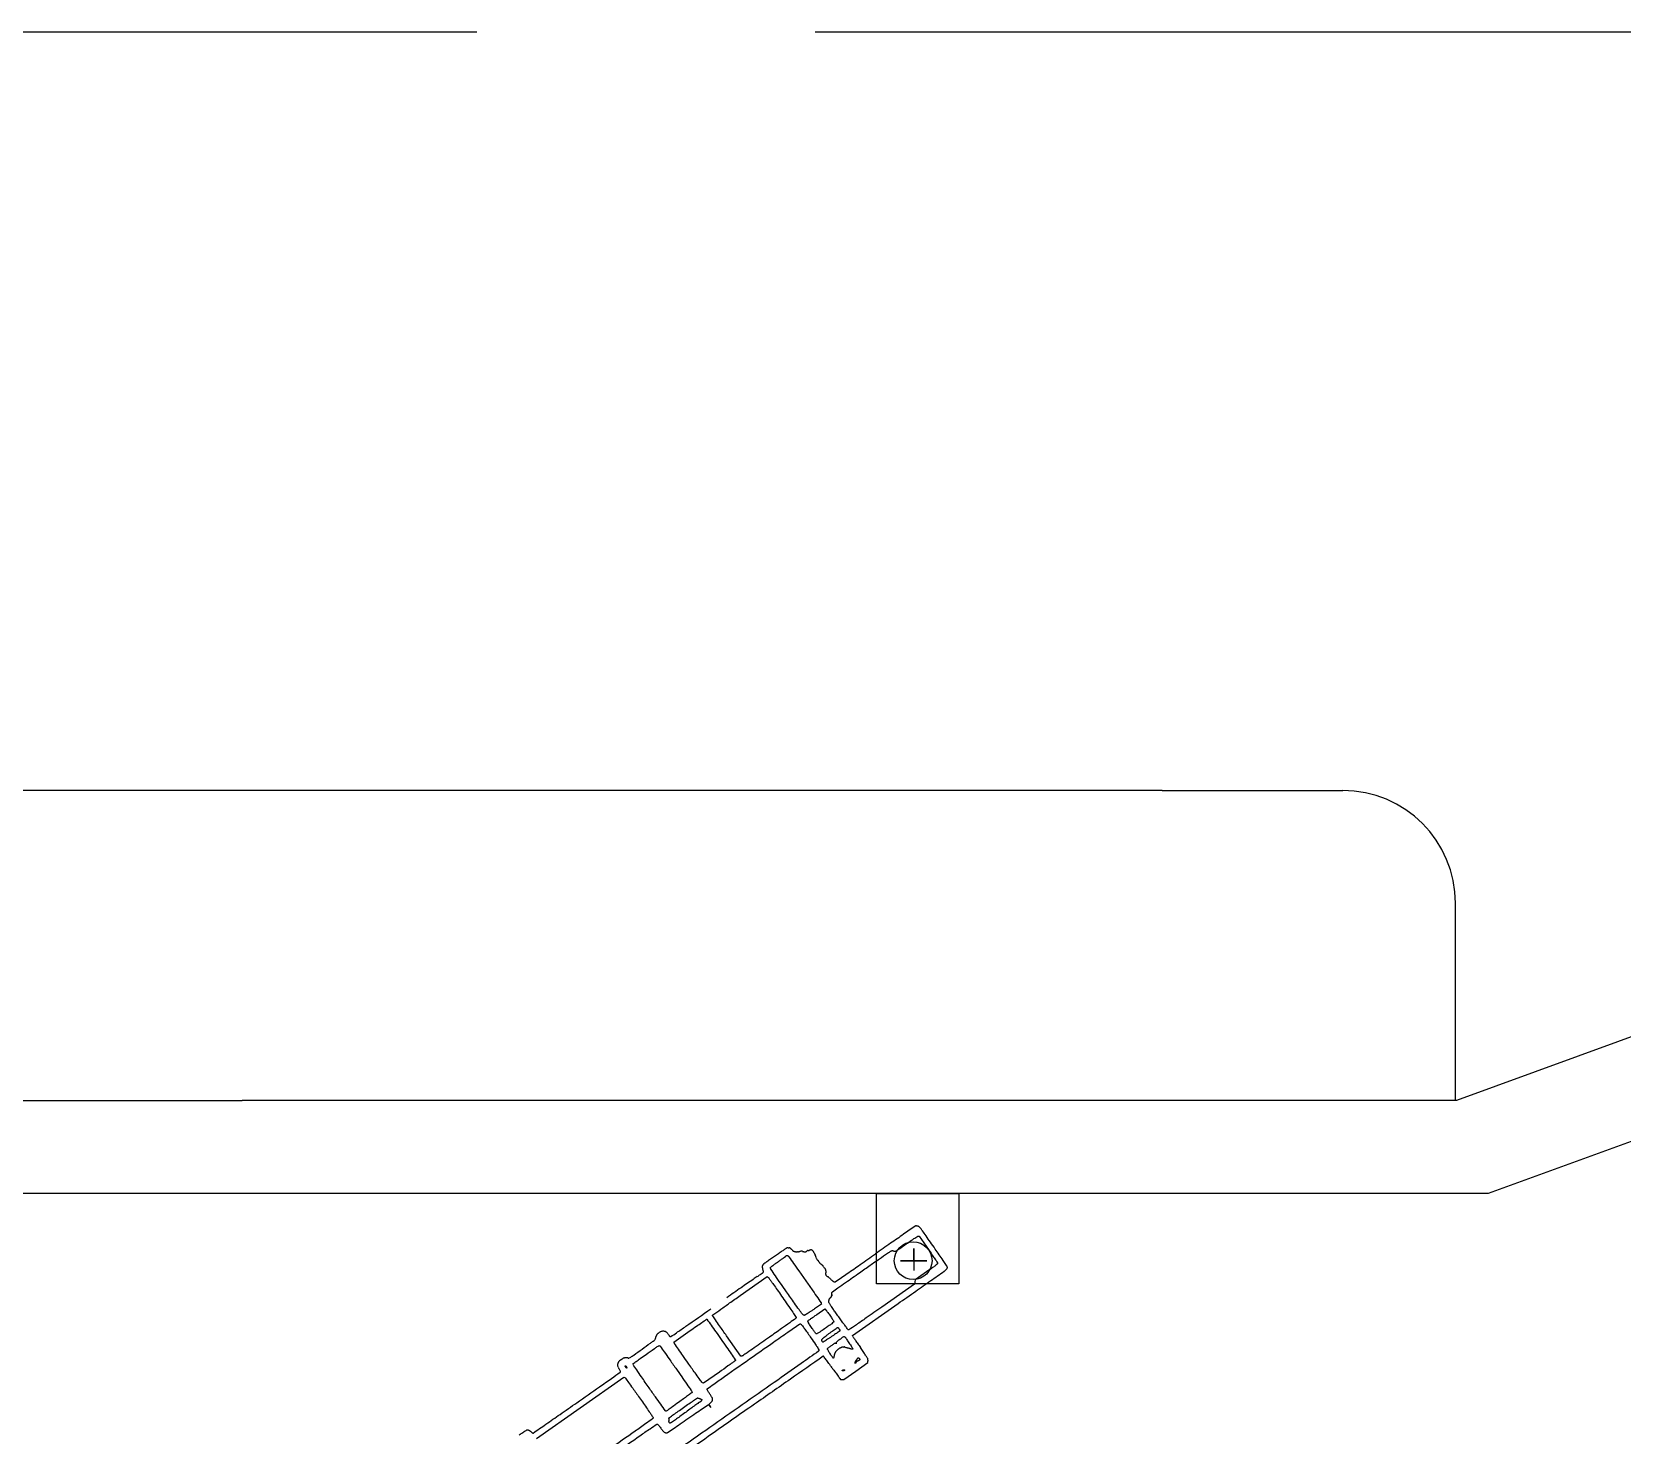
# Model space of a CAD drawing. Header units: metres. Extents: x 26.3 to 44.2, y 14.4 to 19.6.
# Drawn here: x 27.819 to 28.525, y 15.596 to 16.218 of the extents above; entities that cross this region are included whole.
import ezdxf

# ---------------------------------------------------------------- set-up
doc = ezdxf.new("R2010")
doc.units = ezdxf.units.M
doc.header["$MEASUREMENT"] = 0
doc.linetypes.add('ACAD_ISO02W100', pattern=[15, 12, -3])
for name, color, linetype in [('Frame(Steel)', 140, 'Continuous'), ('Nuts and Bolts', 30, 'Continuous'), ('Seat', 43, 'Continuous'), ('Suspensions', 6, 'Continuous')]:
    doc.layers.add(name, color=color, linetype=linetype)

msp = doc.modelspace()

# ---------------------------------------------------------------- linework, layer by layer
at = {"layer": 'Frame(Steel)'}
for p, q in [((28.73006, 15.84556), (28.45106, 15.74404)), ((28.73193, 15.79996), (28.46503, 15.70282)), ((27.61269, 15.74404), (27.91269, 15.74404)), ((28.45106, 15.74404), (27.91269, 15.74404)), ((27.91269, 15.70282), (27.61269, 15.70282)), ((28.46503, 15.70282), (27.91269, 15.70282))]:
    msp.add_line(p, q, dxfattribs=at)
msp.add_lwpolyline([(28.19395, 15.70282), (28.23045, 15.70282), (28.23045, 15.66277), (28.19395, 15.66277)], close=True, dxfattribs=at)
at = {"layer": 'Nuts and Bolts', "linetype": 'ACAD_ISO02W100', "ltscale": 0.05}
msp.add_line((26.66675, 16.21775), (30.12726, 16.21775), dxfattribs=at)
at = {"layer": 'Nuts and Bolts'}
for p, q in [((28.2104, 15.67843), (28.2104, 15.66873)), ((28.21018, 15.67304), (28.20457, 15.67304)), ((28.20457, 15.67304), (28.21623, 15.67304)), ((28.21623, 15.67304), (28.2104, 15.67304))]:
    msp.add_line(p, q, dxfattribs=at)
at = {"layer": 'Seat'}
for p, q in [((28.32061, 15.88147), (27.72464, 15.88147)), ((28.32061, 15.88147), (28.40061, 15.88147)), ((28.45061, 15.74404), (28.45061, 15.83147))]:
    msp.add_line(p, q, dxfattribs=at)
msp.add_arc((28.40061, 15.83147), 0.05, 0, 90, dxfattribs=at)
at = {"layer": 'Suspensions'}
for p, q in [((28.2104, 15.67304), (28.2104, 15.67843)), ((28.18323, 15.63991), (28.20349, 15.65406)), ((28.18348, 15.63939), (28.18323, 15.63991)), ((28.18476, 15.62413), (28.19005, 15.62788)), ((28.19005, 15.62788), (28.19013, 15.62846)), ((28.17877, 15.62036), (28.17947, 15.62038)), ((28.17947, 15.62038), (28.18476, 15.62413))]:
    msp.add_line(p, q, dxfattribs=at)
for points in [[(28.2169, 15.67802, -0.000892), (28.21925, 15.67463, -0.007299), (28.22031, 15.67306, -0.009733), (28.2209, 15.67211, -0.179789), (28.22096, 15.67177, -0.175396), (28.22079, 15.67148, -0.013148), (28.22007, 15.6709, -0.008775), (28.2188, 15.66997, -0.001105), (28.21601, 15.66802), (28.21113, 15.6646), (28.21095, 15.6636), (28.21076, 15.66259), (28.19622, 15.65242, -0.000515), (28.18935, 15.64763, -0.001887), (28.18499, 15.64461, -0.000293), (28.18167, 15.64235, -0.25685), (28.18149, 15.64233, -0.129295), (28.18137, 15.64242, -0.00063), (28.18042, 15.64367, -0.002832), (28.17936, 15.6451, -0.001782), (28.17812, 15.64678, -0.001781), (28.17683, 15.64857, -0.001898), (28.17558, 15.65033, -0.001802), (28.17452, 15.65185, -0.008826), (28.17393, 15.65272, -0.001051), (28.17354, 15.65333, -0.001698), (28.17322, 15.65384, -0.000249), (28.17293, 15.6543, -0.118999), (28.17292, 15.65434, 0.056861), (28.17291, 15.65436, 0.01205), (28.1729, 15.6544, 0.012466), (28.17288, 15.65445, 0.011553), (28.17285, 15.6545, -0.104741), (28.17283, 15.65458, -0.007879), (28.17283, 15.6548, -0.01061), (28.17283, 15.65506, -0.007864), (28.17285, 15.65536, -0.025946), (28.1729, 15.65577, -0.071486), (28.17299, 15.65605, -0.075901), (28.17315, 15.65628, -0.032014), (28.17342, 15.65654, 0.024042), (28.17362, 15.65672, 0.029826), (28.17379, 15.65691, 0.030712), (28.17391, 15.65708, 0.152298), (28.17394, 15.65719, -0.038859), (28.17394, 15.65728, -0.045868), (28.17396, 15.65736, -0.051927), (28.17398, 15.65742, -0.152168), (28.17401, 15.65745, 0.024496), (28.17406, 15.65748, 0.007914), (28.17412, 15.65752, 0.00787), (28.17419, 15.65757, 0.008755), (28.17426, 15.65762, 0.01526), (28.17433, 15.65768, 0.347009), (28.17433, 15.65771, 0.319814), (28.17431, 15.65772, 0.014155), (28.17421, 15.6577, -0.184342), (28.17414, 15.65771, -0.193523), (28.17409, 15.65777, -0.092817), (28.17407, 15.65789, -0.026372), (28.17409, 15.65808, 0.04551), (28.17411, 15.65825, 0.055654), (28.17409, 15.65841, 0.065606), (28.17404, 15.65854, 0.16145), (28.17397, 15.6586, -0.017449), (28.1739, 15.65864, -0.177663), (28.17388, 15.65866, -0.511143), (28.17389, 15.65868, -0.04125), (28.17395, 15.65867, 0.158674), (28.17402, 15.65869, 0.080017), (28.17409, 15.65874, 0.06655), (28.17415, 15.65883, 0.053553), (28.1742, 15.65894, -0.170526), (28.17438, 15.6592, -0.001007), (28.17677, 15.66093, -0.002678), (28.18022, 15.66339, -0.000543), (28.18638, 15.66771, -0.000563), (28.1911, 15.67101, -0.000823), (28.19526, 15.6739, -0.000393), (28.19881, 15.67635, -0.014813), (28.19963, 15.67688, -0.008394), (28.20025, 15.67724, -0.036167), (28.20063, 15.67742, -0.0642), (28.2009, 15.67749, -0.110303), (28.20114, 15.67746, 0.007703), (28.2013, 15.67741, 0.003873), (28.20152, 15.67734, 0.003845), (28.20174, 15.67728, 0.00569), (28.20193, 15.67723, 0.158978), (28.20233, 15.67726, 0.042805), (28.20291, 15.67755, 0.013363), (28.20395, 15.67824, 0.000777), (28.20707, 15.68043, -0.001568), (28.20946, 15.6821, -0.00676), (28.21089, 15.68307, -0.007916), (28.21185, 15.68368, -0.088761), (28.21227, 15.68384), (28.21277, 15.68394)], [(28.16224, 15.6646, -0.001003), (28.16506, 15.66057, -0.001784), (28.16735, 15.65724, -0.000375), (28.16932, 15.65437, -0.089827), (28.16945, 15.65408), (28.16954, 15.6537), (28.16645, 15.65166, -0.000611), (28.16522, 15.65085, -0.000784), (28.16409, 15.65012, -0.000601), (28.16314, 15.6495, -0.006748), (28.16276, 15.64926, -0.001247), (28.16252, 15.64911, -0.001482), (28.16229, 15.64898, -0.001283), (28.1621, 15.64886, -0.009546), (28.162, 15.64881, -0.164172), (28.16192, 15.6488, -0.038387), (28.16177, 15.64883, -0.035574), (28.1616, 15.6489, -0.028461), (28.16142, 15.649, -0.092667), (28.16105, 15.64934, -0.002034), (28.15961, 15.65133, -0.003118), (28.15753, 15.65424, -0.000707), (28.15404, 15.65922, -0.000867), (28.15136, 15.66306, -0.001384), (28.14909, 15.66635, -0.000259), (28.14709, 15.66926, -0.073194), (28.14696, 15.66952, -0.030186), (28.14692, 15.66968, -0.028973), (28.1469, 15.66983, -0.030244), (28.1469, 15.66997, -0.085432), (28.14692, 15.67007, -0.134877), (28.14701, 15.67019, -0.001124), (28.14794, 15.67088, -0.003891), (28.14902, 15.67167, -0.002484), (28.15028, 15.67257, 0.001968), (28.15155, 15.67347, 0.003023), (28.15264, 15.67426, 0.001018), (28.15357, 15.67495, 0.084925), (28.1537, 15.67508, -0.088093), (28.15377, 15.67516, -0.041843), (28.15389, 15.67523, -0.039751), (28.15404, 15.67529, -0.045066), (28.15418, 15.67532, -0.0808), (28.15434, 15.67531, -0.047306), (28.15452, 15.67526, -0.045815), (28.15469, 15.67517, -0.057504), (28.15483, 15.67505, -0.03714), (28.15505, 15.67479, -0.000166), (28.15714, 15.67185, -0.000797), (28.1595, 15.66851, -0.000503)], [(28.15336, 15.65516, -0.001161), (28.15561, 15.65189, -0.003459), (28.15713, 15.64965, -0.001017), (28.15829, 15.64791, -0.191949), (28.15833, 15.6477, -0.194864), (28.15821, 15.64752, -0.000412), (28.15544, 15.64551, -0.00215), (28.15184, 15.64294, -0.000676), (28.14643, 15.63912, -0.000441), (28.13971, 15.63439, -0.003455), (28.13657, 15.63222, -0.002857), (28.1346, 15.6309, -0.139858), (28.13415, 15.63075), (28.13373, 15.63074), (28.12745, 15.63971, -0.000783), (28.12437, 15.64412, -0.003362), (28.12256, 15.64676, -0.001066), (28.12128, 15.64867, -0.250982), (28.12126, 15.64887, -0.140429), (28.12136, 15.649, -0.00011), (28.12487, 15.6515, -0.001211), (28.12879, 15.65428, -0.00074), (28.13343, 15.65754), (28.14551, 15.666), (28.14578, 15.66576, -0.040749), (28.14594, 15.6656, -0.003484), (28.14631, 15.66513, -0.004589), (28.14674, 15.66457, -0.00354), (28.1472, 15.66395, -0.004362), (28.1479, 15.66297, -0.000488), (28.14948, 15.66072, -0.000593), (28.15135, 15.65804, -0.000481)], [(28.12507, 15.63814, -0.001157), (28.12748, 15.63469, -0.001875), (28.12952, 15.63174, -0.000263), (28.13131, 15.62912, -0.139694), (28.13137, 15.62894, -0.245846), (28.13127, 15.62871, -0.003357), (28.13002, 15.62777, -0.005148), (28.12807, 15.62636, -0.000839), (28.12427, 15.62368), (28.11716, 15.61867), (28.11677, 15.61888, -0.11114), (28.11644, 15.61916, -0.002703), (28.11523, 15.62081, -0.003795), (28.11346, 15.62328, -0.000793), (28.11041, 15.62764, -0.000776), (28.1081, 15.63094, -0.001217), (28.10613, 15.63379, -0.000299), (28.10442, 15.63629, -0.04761), (28.10425, 15.63659), (28.10408, 15.63699), (28.11131, 15.64206, -0.000885), (28.1141, 15.644, -0.001455), (28.11646, 15.64563, -0.000121), (28.11858, 15.64709, -0.196355), (28.11867, 15.6471, -0.196425), (28.11874, 15.64706, -0.000079), (28.1206, 15.64446, -0.001177), (28.12265, 15.64157, -0.000714)], [(28.17376, 15.64805, -0.005841), (28.17427, 15.64727, -0.010322), (28.17468, 15.64661, -0.006312), (28.17499, 15.64606, -0.171048), (28.17501, 15.6459, -0.187551), (28.17491, 15.64574, -0.003155), (28.17405, 15.64509, -0.006441), (28.17291, 15.64426, -0.002451), (28.1713, 15.64313, -0.001697), (28.1693, 15.64175, -0.010648), (28.16826, 15.64107, -0.015387), (28.16761, 15.64069, -0.169109), (28.16731, 15.64064, -0.152275), (28.16708, 15.64076, -0.028112), (28.16675, 15.64113, -0.016528), (28.16626, 15.64177, -0.003009), (28.16542, 15.64299, -0.002874), (28.1648, 15.6439, -0.003715), (28.16424, 15.64474, -0.002825), (28.16379, 15.64545, -0.032757), (28.16363, 15.64575, -0.037852), (28.16355, 15.64597, -0.077065), (28.16352, 15.64616, -0.09582), (28.16356, 15.64632, -0.089503), (28.16365, 15.64646, -0.045721), (28.16384, 15.64662, -0.000909), (28.16487, 15.64736, -0.002158), (28.16608, 15.64821, -0.001446), (28.16747, 15.64918), (28.17106, 15.65166), (28.17176, 15.65082, -0.013155), (28.17211, 15.65037, -0.003858), (28.17263, 15.64966, -0.003872), (28.17321, 15.64885, -0.004147)], [(28.17738, 15.64271), (28.17785, 15.64196), (28.17649, 15.64105, -0.001069), (28.17581, 15.64059, -0.00038), (28.17483, 15.63994, -0.000377), (28.17375, 15.63922, -0.000445), (28.17273, 15.63855, -0.000071), (28.1718, 15.63794, -0.000111), (28.171, 15.63741, -0.000027), (28.1703, 15.63695, -0.004471), (28.17022, 15.6369, -0.276878), (28.17017, 15.6369, -0.047865), (28.17008, 15.63696, -0.040247), (28.16998, 15.63706, -0.025767), (28.16988, 15.63719, -0.038569), (28.16979, 15.63735, -0.029752), (28.16972, 15.63754, -0.030507), (28.16967, 15.63772, -0.060984), (28.16965, 15.63787, -0.112458), (28.1697, 15.63804, -0.038342), (28.16984, 15.63826, -0.032685), (28.17005, 15.6385, -0.021189), (28.17031, 15.63875, -0.013032), (28.17071, 15.63908, -0.001819), (28.17155, 15.63973, -0.00208), (28.17255, 15.64049, -0.001764), (28.17361, 15.64129, -0.003193), (28.17465, 15.64205, -0.004618), (28.17558, 15.64271, -0.002451), (28.17637, 15.64325, -0.073949), (28.17659, 15.64336, -0.096278), (28.17678, 15.64338, -0.151644), (28.17694, 15.64332, -0.072371), (28.17711, 15.64314, -0.010251)], [(28.1803, 15.63873, 0.036969), (28.1804, 15.63853, 0.001479), (28.18085, 15.63785, 0.002596), (28.18139, 15.63706, 0.001833), (28.182, 15.63616, -0.004385), (28.18263, 15.63523, -0.009183), (28.1831, 15.63449, -0.003846), (28.18346, 15.63389, -0.391954), (28.18344, 15.6338, -0.143863), (28.18337, 15.63378, -0.02189), (28.1832, 15.63378, -0.022989), (28.18299, 15.6338, -0.018095), (28.18277, 15.63384, -0.010299), (28.18256, 15.63389, -0.014262), (28.18237, 15.63394, -0.010752), (28.18221, 15.634, -0.146715), (28.18217, 15.63403, 0.169749), (28.18211, 15.63407, 0.003043), (28.18177, 15.63416, 0.007219), (28.18136, 15.63426, 0.004709), (28.18089, 15.63436, -0.012072), (28.18042, 15.63447, -0.018914), (28.18002, 15.63459, -0.01364), (28.17971, 15.6347, -0.29054), (28.17966, 15.63478, 0.148833), (28.17964, 15.63482, 0.315526), (28.17961, 15.63483, 0.133362), (28.17956, 15.6348, 0.036743), (28.1795, 15.63473, -0.101827), (28.17943, 15.63465, -0.115966), (28.17933, 15.63462, -0.103381), (28.17922, 15.63463, -0.067639), (28.1791, 15.63469, 0.108415), (28.17895, 15.63474, 0.083166), (28.17877, 15.63474, 0.060989), (28.17856, 15.63467, 0.027309), (28.1783, 15.63453, -0.01737), (28.17809, 15.63441, -0.025325), (28.17789, 15.63433, -0.023117), (28.17773, 15.63427, -0.232092), (28.17767, 15.63428, 0.314461), (28.17759, 15.63428, 0.010206), (28.17735, 15.63411, 0.016234), (28.17705, 15.63388, 0.01015), (28.17672, 15.6336, 0.014645), (28.17638, 15.63327, 0.013389), (28.17604, 15.63291, 0.013534), (28.17576, 15.63257, 0.041863), (28.1756, 15.63233, 0.033827), (28.17548, 15.63207, 0.012877), (28.17534, 15.63169, 0.012684), (28.17522, 15.63127, 0.015174), (28.17512, 15.63088, -0.01048), (28.17504, 15.63051, -0.014616), (28.17494, 15.63018, -0.010959), (28.17485, 15.62992, -0.153802), (28.17479, 15.62984, -0.394807), (28.1747, 15.62985, -0.009609), (28.17439, 15.63024, -0.013238), (28.174, 15.6308, -0.004677), (28.17347, 15.63162, -0.003283), (28.173, 15.63236, -0.004412), (28.17259, 15.63304, -0.003066), (28.17225, 15.63361, -0.046277), (28.17216, 15.63382, -0.178256), (28.17216, 15.63406, -0.116564), (28.17232, 15.63428, -0.032816), (28.17272, 15.63461, -0.002279), (28.17394, 15.63545, -0.002109), (28.17515, 15.63627, -0.032791), (28.17559, 15.63652, -0.153272), (28.17581, 15.63656, -0.269389), (28.17595, 15.63645, 0.008705), (28.17602, 15.63626, 0.509132), (28.17606, 15.63625, 0.183641), (28.17608, 15.6363, 0.003134), (28.17612, 15.63659, -0.097793), (28.17621, 15.63688, -0.069289), (28.17641, 15.63716, -0.0311), (28.17682, 15.63752, -0.004206), (28.17773, 15.63823, -0.004999), (28.17835, 15.63868, -0.007425), (28.17889, 15.63907, -0.003735), (28.17936, 15.63939, -0.134889), (28.17949, 15.63943, -0.086421), (28.17958, 15.63942, -0.034395), (28.17969, 15.63937, -0.032757), (28.17981, 15.63931, -0.035342), (28.17992, 15.63923, -0.033429), (28.18002, 15.63913, -0.020404), (28.18013, 15.63899, -0.020414), (28.18023, 15.63885, -0.033809)], [(28.10492, 15.62538, -0.000686), (28.10756, 15.62159, -0.00107), (28.10983, 15.61832, -0.000285), (28.1118, 15.61547, -0.038219), (28.11201, 15.6151, -0.026718), (28.11212, 15.61484, -0.101225), (28.11214, 15.61467, -0.149348), (28.11209, 15.61454, -0.084793), (28.11197, 15.61443, 0.011894), (28.11176, 15.61428, 0.000101), (28.11016, 15.61312, 0.000357), (28.10832, 15.61179, 0.00023), (28.1062, 15.61024, -0.001019), (28.10319, 15.60807, -0.006807), (28.10168, 15.607, -0.006152), (28.10071, 15.60636, -0.24495), (28.10047, 15.60634, -0.141734), (28.10031, 15.60647, -0.000232), (28.09824, 15.60937, -0.001732), (28.09589, 15.61269, -0.00099), (28.09307, 15.61671, -0.000757), (28.08974, 15.62151, -0.002612), (28.0876, 15.62464, -0.000648), (28.086, 15.62701, -0.194219), (28.08596, 15.62723, -0.190653), (28.08607, 15.62742, -0.00186), (28.08735, 15.62837, -0.004561), (28.08909, 15.62962, -0.001416), (28.09173, 15.63148, -0.000648), (28.09545, 15.63408, -0.01024), (28.09674, 15.63494, -0.025541), (28.09743, 15.63533, -0.246691), (28.09776, 15.63533, -0.111167), (28.09799, 15.63513, -0.000548), (28.09979, 15.63262, -0.00219), (28.102, 15.62953, -0.000939)], [(28.08306, 15.62599, -0.023432), (28.08315, 15.6258, -0.035907), (28.08321, 15.62562, -0.039875), (28.08324, 15.62548, -0.270815), (28.08321, 15.62542, -0.310292), (28.08314, 15.62542, -0.037075), (28.08302, 15.62551, -0.033799), (28.08288, 15.62566, -0.020986), (28.08274, 15.62585, -0.019623), (28.08261, 15.62605, -0.031739), (28.08252, 15.62623, -0.033516), (28.08247, 15.62638, -0.317955), (28.08249, 15.62644, -0.048747), (28.08254, 15.62646, -0.037773), (28.08259, 15.62648, -0.038841), (28.08265, 15.62649, -0.071185), (28.0827, 15.62649, -0.178966), (28.08275, 15.62646, -0.015681), (28.08284, 15.62634, -0.019011), (28.08295, 15.62618, -0.013625)], [(28.17987, 15.62456, -0.398323), (28.17986, 15.62455, -0.003827), (28.17979, 15.62449, -0.009822), (28.1797, 15.62442, -0.005892), (28.17959, 15.62434, -0.02968), (28.17946, 15.62427, -0.024363), (28.17931, 15.6242, -0.02503), (28.17917, 15.62416, -0.057772), (28.17906, 15.62414, -0.048302), (28.17897, 15.62415, -0.046291), (28.17888, 15.62417, -0.049869), (28.1788, 15.62421, -0.106081), (28.17875, 15.62425, -0.172793), (28.17873, 15.62431, -0.093669), (28.17875, 15.62438, -0.074039), (28.1788, 15.62446, -0.054348), (28.17888, 15.62452, -0.075569), (28.17899, 15.62458, -0.035013), (28.17914, 15.62461, -0.033667), (28.17931, 15.62463, -0.039834), (28.17947, 15.62462, -0.003977), (28.17962, 15.6246, -0.006256), (28.17975, 15.62458, -0.002091), (28.17985, 15.62457, -0.199052)], [(28.18642, 15.62952, -0.034655), (28.18655, 15.62926, -0.213698), (28.18654, 15.62912, -0.136039), (28.18643, 15.62899, -0.011596), (28.18605, 15.62876, -0.017865), (28.18581, 15.62863, -0.025634), (28.18559, 15.62853, -0.023725), (28.18541, 15.62847, -0.220771), (28.18533, 15.62848, 0.226834), (28.18527, 15.62849, 0.096194), (28.18519, 15.62846, 0.067261), (28.18512, 15.62838, 0.040674), (28.18505, 15.62827, -0.030736), (28.18499, 15.62816, -0.061087), (28.18492, 15.62808, -0.107974), (28.18487, 15.62805, -0.321848), (28.18483, 15.62806, 0.312898), (28.1848, 15.62807, 0.246367), (28.18478, 15.62805, 0.069642), (28.18476, 15.62798, 0.02276), (28.18476, 15.62788, -0.007698), (28.18477, 15.62772, -0.246379), (28.18475, 15.62768, -0.392993), (28.18472, 15.62769, -0.013145), (28.18464, 15.62779, 0.015506), (28.18455, 15.6279, 0.39027), (28.18452, 15.6279, 0.234639), (28.1845, 15.62786, 0.008342), (28.1845, 15.6277, -0.011445), (28.18449, 15.62757, -0.168494), (28.18448, 15.62753, -0.529769), (28.18445, 15.62753, -0.030734), (28.18442, 15.62761, -0.060611), (28.1844, 15.62769, -0.057938), (28.1844, 15.62778, -0.062587), (28.18442, 15.62786, -0.109583), (28.18446, 15.62792, 0.076045), (28.18451, 15.62798, 0.021412), (28.18456, 15.62809, 0.021061), (28.18462, 15.62822, 0.02079), (28.18466, 15.62836, -0.024457), (28.1847, 15.6285, -0.021213), (28.18476, 15.62864, -0.021758), (28.18483, 15.62877, -0.056683), (28.18489, 15.62885, 0.000152), (28.18495, 15.62892, 0.000079), (28.18503, 15.62901, 0.000079), (28.18512, 15.6291, 0.00012), (28.18519, 15.62918, 0.0313), (28.18526, 15.62927, 0.013754), (28.18535, 15.62939, 0.01355), (28.18543, 15.62953, 0.017683), (28.1855, 15.62966, -0.042069), (28.18558, 15.62981, -0.090883), (28.18567, 15.6299, -0.10477), (28.18578, 15.62994, -0.069615), (28.18591, 15.62995, -0.107217), (28.18603, 15.62991, -0.044982), (28.18617, 15.62981, -0.041778), (28.18631, 15.62967, -0.042473)], [(28.11644, 15.61124, -0.101275), (28.11639, 15.61109, -0.031875), (28.11625, 15.6109, -0.030366), (28.11607, 15.61071, -0.029403), (28.11586, 15.61053, -0.021182), (28.11564, 15.61037, -0.020208), (28.11539, 15.61023, -0.020632), (28.11517, 15.61013, -0.065014), (28.11501, 15.61008, 0.012303), (28.11485, 15.61006, 0.178436), (28.1148, 15.61003, 0.450909), (28.11481, 15.60999, 0.036266), (28.1149, 15.60994, -0.038199), (28.11498, 15.6099, -0.29532), (28.115, 15.60986, -0.26973), (28.11497, 15.60983, -0.033909), (28.11488, 15.60979, 0.093458), (28.11471, 15.60972, 0.00039), (28.11303, 15.60852, 0.001913), (28.11113, 15.60716, 0.001203), (28.10892, 15.60555, -0.001337), (28.1067, 15.60394, -0.002009), (28.10475, 15.60254, -0.0008), (28.10307, 15.60135, -0.045571), (28.10274, 15.60116, -0.030964), (28.10249, 15.60106, -0.110373), (28.10232, 15.60105, -0.142533), (28.10219, 15.60111, -0.065738), (28.10206, 15.60125, -0.089135), (28.10198, 15.60141, -0.032638), (28.10193, 15.60167, -0.031106), (28.10191, 15.60196, -0.032426), (28.10193, 15.60224, 0.017806), (28.10196, 15.60252, 0.021803), (28.10196, 15.60277, 0.020933), (28.10195, 15.60299, 0.12515), (28.10191, 15.60309, -0.133235), (28.10188, 15.60317, -0.094592), (28.10189, 15.60326, -0.082613), (28.10194, 15.60335, -0.070558), (28.10201, 15.60342, -0.011771), (28.10218, 15.60355, -0.000056), (28.10398, 15.60482, -0.000261), (28.10603, 15.60627, -0.000165), (28.10842, 15.60796, -0.000709), (28.11079, 15.60963, -0.001196), (28.11279, 15.61102, -0.000082), (28.11458, 15.61226, -0.665658), (28.1146, 15.61225, 0.266081), (28.11461, 15.61221, 0.053608), (28.11467, 15.61217, 0.043619), (28.11475, 15.61214, 0.028158), (28.11485, 15.61211, -0.010143), (28.11498, 15.61208, -0.004496), (28.11515, 15.61204, -0.004448), (28.11533, 15.61199, -0.005984), (28.11549, 15.61194, -0.008622), (28.11565, 15.61189, -0.005425), (28.11584, 15.61182, -0.005445), (28.11602, 15.61175, -0.009937), (28.11617, 15.61169, -0.041808), (28.11632, 15.6116, -0.110723), (28.11641, 15.61151, -0.120319), (28.11645, 15.6114, -0.054195)]]:
    msp.add_lwpolyline(points, format="xyb", close=True, dxfattribs=at)
for points in [[(28.07983, 15.58902, -0.000326), (28.08903, 15.59545, -0.002321), (28.09351, 15.59855, -0.000866), (28.09647, 15.60057, -0.219427), (28.09678, 15.60062, -0.140885), (28.09695, 15.60051, -0.010779), (28.09731, 15.6001, -0.012551), (28.09776, 15.59954, -0.006036), (28.09832, 15.59879, 0.003772), (28.0991, 15.59773, 0.031163), (28.09949, 15.59727, 0.064935), (28.09981, 15.59701, 0.051486), (28.10021, 15.59682, 0.031588), (28.10047, 15.59675, 0.033219), (28.10074, 15.59671, 0.035246), (28.10097, 15.59671, 0.110092), (28.10112, 15.59675, 0.025211), (28.10133, 15.59688, 0.000079), (28.10393, 15.59866, 0.00045), (28.10686, 15.60067, 0.000282), (28.1103, 15.60303, -0.000722), (28.11372, 15.60538, -0.001181), (28.11663, 15.60736, -0.000108), (28.11924, 15.60913, -0.135242), (28.11936, 15.60917, -0.198586), (28.11944, 15.60914, -0.019789), (28.1196, 15.60898, -0.022499), (28.11979, 15.60877, -0.01599), (28.11997, 15.60852, 0.012713), (28.12015, 15.60828, 0.026029), (28.1203, 15.60811, 0.037031), (28.12042, 15.60801, 0.563698), (28.12046, 15.60802, 0.162097), (28.12044, 15.60811, 0.016063), (28.12034, 15.6083, 0.018929), (28.12019, 15.60853, 0.013919), (28.12002, 15.60877), (28.11955, 15.60936), (28.12033, 15.61003, 0.01722), (28.12069, 15.61036, 0.031474), (28.12095, 15.61066, 0.038941), (28.12113, 15.61093, 0.065893), (28.12123, 15.61119, 0.057312), (28.12126, 15.61141, 0.031848), (28.12125, 15.61168, 0.031336), (28.1212, 15.61196, 0.043684), (28.12112, 15.61219, 0.030149), (28.12097, 15.61249, 0.005676), (28.12066, 15.613, 0.006051), (28.12028, 15.6136, 0.00551), (28.11987, 15.6142, -0.008286), (28.11948, 15.61479, -0.011078), (28.11915, 15.61534, -0.008442), (28.11889, 15.6158, -0.104223), (28.11884, 15.616, -0.259995), (28.11899, 15.61633, -0.001651), (28.12177, 15.61834, -0.00254), (28.12647, 15.62167, -0.000191), (28.13927, 15.63063, -0.00042), (28.1482, 15.63688, -0.001119), (28.15459, 15.64131, -0.000146), (28.15976, 15.64488, -0.121731), (28.16005, 15.64499, -0.103172), (28.16022, 15.64498, -0.065475), (28.1604, 15.6449, -0.051171), (28.16059, 15.64475, -0.027496), (28.1608, 15.64452, -0.020937), (28.16109, 15.64415, -0.000705), (28.16217, 15.64263, -0.001332), (28.16344, 15.64084, -0.000928), (28.16486, 15.6388, -0.00105), (28.16691, 15.63584, -0.008128), (28.16784, 15.63444, -0.011296), (28.16836, 15.63358, -0.176829), (28.16842, 15.63325, -0.197647), (28.1682, 15.6329, -0.000208), (28.16057, 15.6275, -0.000932), (28.14861, 15.61909, -0.000094), (28.12003, 15.59908, -0.000087), (28.09063, 15.5785, -0.000997)], [(28.04317, 15.59425), (28.06256, 15.60782), (28.08195, 15.6214), (28.08231, 15.6212, -0.109652), (28.08261, 15.62094, -0.001709), (28.08396, 15.61909, -0.00327), (28.08584, 15.61649, -0.00087), (28.08879, 15.61231, -0.000559), (28.09236, 15.60722, -0.005111), (28.09389, 15.60499, -0.005496), (28.09477, 15.60364, -0.187907), (28.09485, 15.60327, -0.195215), (28.09463, 15.60292, -0.001315), (28.09169, 15.60081, -0.002358), (28.08692, 15.59744, -0.000237), (28.07551, 15.58947, -0.000312)]]:
    msp.add_lwpolyline(points, format="xyb", dxfattribs=at)
msp.add_circle((28.21018, 15.67304), 0.00836, dxfattribs=at)
for centre, radius, start, end in [((252.79256, -305.80036), 392.16302, 124.9368957, 124.9378124), ((28.21234, 15.68645), 0.00228, 121.41717, 124.93691), ((28.21126, 15.68823), 0.000202, 93.13753, 121.41688), ((28.21141, 15.6855), 0.00294, 89.13505, 93.13778), ((28.2114, 15.68517), 0.00326, 84.77217, 89.13529), ((28.2113, 15.68402), 0.00442, 81.29884, 84.77185), ((28.21156, 15.68573), 0.00268, 75.31032, 81.29934), ((28.21149, 15.68545), 0.00297, 69.76399, 75.30983), ((28.21162, 15.68583), 0.00258, 64.04248, 69.76399), ((28.21247, 15.68757), 0.000638, 47.89221, 64.04254), ((28.21174, 15.68676), 0.00172, 41.08585, 47.89242), ((28.20096, 15.67736), 0.01603, 39.76548, 41.08556), ((53.27246, -20.18567), 43.76092, 124.955311, 124.966083), ((41.13705, -2.82566), 22.57984, 124.93775, 124.955397), ((28.1997, 15.67632), 0.01766, 38.36633, 39.7657), ((28.19804, 15.675), 0.01978, 37.08054, 38.36602), ((28.19572, 15.67324), 0.0227, 35.14888, 37.08085), ((26.47121, 14.45904), 2.13178, 35.07327, 35.1489), ((27.05283, 14.8674), 1.42111, 34.93899, 35.07329), ((26.36502, 14.38688), 2.26015, 34.84421, 34.93909), ((28.6969, 14.88772), 0.95927, 124.98633, 125.09818), ((29.09692, 14.31615), 1.65691, 124.91217, 124.98643), ((33.40287, 8.1465), 9.1806, 124.898631, 124.912153), ((31.48201, 10.90011), 5.82321, 124.879553, 124.898575), ((33.00959, 8.70869), 8.4945, 124.868495, 124.879496), ((28.21113, 15.5952), 0.1011, 124.60735, 124.86862), ((28.1552, 15.67625), 0.00262, 117.74887, 124.60696), ((28.15465, 15.67729), 0.00144, 107.0135, 117.74928), ((28.15456, 15.67761), 0.00111, 94.64772, 107.0132), ((28.15454, 15.67783), 0.000887, 80.00025, 94.64822), ((28.15506, 15.6808), 0.00213, 260.00022, 264.74684), ((28.15502, 15.68035), 0.00167, 264.74649, 270.42746), ((28.15502, 15.68007), 0.0014, 270.42805, 276.0852), ((28.15515, 15.67883), 0.000152, 276.08454, 304.99972), ((28.15529, 15.67864), 0.0000855, 75.60083, 125.00005), ((28.15506, 15.67776), 0.000996, 67.4186, 75.60063), ((28.15493, 15.67744), 0.00134, 59.69758, 67.41859), ((28.15454, 15.67677), 0.00212, 54.21888, 59.69784), ((28.15441, 15.67659), 0.00234, 48.50826, 54.21878), ((28.15308, 15.67509), 0.00434, 44.91963, 48.50811), ((28.15313, 15.67513), 0.00428, 41.31841, 44.91949), ((28.15483, 15.67663), 0.00202, 35.00016, 41.31897), ((28.15745, 15.67847), 0.00119, 214.99993, 225.40479), ((28.15811, 15.67914), 0.00213, 225.4049, 232.13041), ((28.1581, 15.67912), 0.00211, 232.13027, 238.87845), ((28.15757, 15.67825), 0.00109, 238.87864, 249.92244), ((28.15824, 15.68008), 0.00304, 249.92222, 253.99597), ((28.15925, 15.68358), 0.00669, 253.99609, 256.25484), ((28.15928, 15.6837), 0.00681, 256.25503, 258.5053), ((28.15865, 15.68063), 0.00367, 258.50503, 262.08091), ((28.15835, 15.67847), 0.00149, 262.08094, 269.73945), ((28.15835, 15.67798), 0.00101, 269.73995, 280.04326), ((28.1584, 15.67767), 0.000684, 280.04213, 292.08789), ((28.15862, 15.67714), 0.000116, 292.08815, 336.71714), ((28.15908, 15.67694), 0.000388, 147.40059, 156.71793), ((28.15878, 15.67714), 0.0000263, 81.13835, 147.40363), ((28.15878, 15.67714), 0.0000252, 12.90658, 81.13378), ((28.15844, 15.67706), 0.00037, 3.28212, 12.90719), ((28.15888, 15.67709), 0.0000666, 183.28227, 265.34003), ((28.15906, 15.67934), 0.00232, 265.34044, 271.70941), ((28.15903, 15.68021), 0.0032, 271.70919, 277.98243), ((28.1585, 15.68398), 0.00701, 277.98269, 281.47242), ((28.16201, 15.66671), 0.01061, 99.17573, 101.4723), ((28.16126, 15.67133), 0.00594, 95.62832, 99.17602), ((28.16143, 15.66962), 0.00766, 93.38216, 95.62808), ((28.16099, 15.67718), 0.0000793, 34.99982, 93.38212), ((28.16116, 15.6773), 0.000133, 215.00004, 248.54999), ((28.16231, 15.68024), 0.00329, 248.54974, 251.83302), ((28.16233, 15.68029), 0.00334, 251.83308, 255.77349), ((28.16273, 15.68187), 0.00497, 255.77372, 258.70115), ((28.16229, 15.67964), 0.0027, 258.70114, 266.30059), ((28.16217, 15.67787), 0.000919, 266.30035, 283.25845), ((28.16215, 15.67797), 0.00103, 283.25828, 299.07472), ((28.16078, 15.68043), 0.00384, 299.07522, 305.00011), ((28.16503, 15.67435), 0.00358, 120.5614, 125.00013), ((28.16417, 15.67581), 0.00188, 113.37775, 120.56121), ((28.16396, 15.6763), 0.00135, 105.85031, 113.37765), ((28.16361, 15.67754), 0.0000613, 34.99936, 105.84996), ((28.16372, 15.67762), 0.0000775, 215.00094, 270.58539), ((28.16371, 15.67841), 0.000862, 270.584, 280.10063), ((28.16365, 15.67879), 0.00125, 280.10102, 288.61721), ((28.16337, 15.6796), 0.00211, 288.61755, 294.37502), ((28.16479, 15.67647), 0.00133, 103.68326, 114.37468), ((28.1648, 15.67643), 0.00137, 93.23075, 103.68341), ((28.16479, 15.67654), 0.00127, 82.36822, 93.23093), ((28.16484, 15.67691), 0.00089, 68.23368, 82.36802), ((28.16481, 15.67682), 0.000987, 54.64642, 68.23387), ((28.16417, 15.67592), 0.00208, 46.87877, 54.64625), ((28.16389, 15.67562), 0.0025, 39.7213, 46.87888), ((28.1636, 15.67538), 0.00288, 33.2766, 39.72159), ((28.14888, 15.66572), 0.02048, 32.43742, 33.27668), ((28.14808, 15.66521), 0.02143, 31.62593, 32.43701), ((28.15007, 15.66643), 0.01909, 30.8247, 31.62638), ((28.16367, 15.67455), 0.00325, 27.85662, 30.82484), ((28.1654, 15.67546), 0.0013, 21.80663, 27.85588), ((28.1648, 15.67523), 0.00194, 17.32528, 21.80684), ((28.16493, 15.67526), 0.00181, 12.7698, 17.32536), ((28.16603, 15.67551), 0.000679, 3.28336, 12.7707), ((28.16729, 15.67559), 0.000576, 183.28188, 197.74359), ((28.17682, 15.67864), 0.01059, 197.74413, 199.48039), ((28.17696, 15.67869), 0.01073, 199.48055, 201.52618), ((28.1802, 15.67997), 0.01422, 201.52609, 203.1826), ((28.17507, 15.67777), 0.00864, 203.18266, 206.3697), ((28.1706, 15.67555), 0.00364, 206.36968, 212.44459), ((28.16948, 15.67484), 0.00232, 212.44458, 220.05524), ((26.03558, 18.76169), 3.76533, 304.84061, 304.96598), ((25.62359, 13.87072), 3.16356, 34.73266, 34.84427), ((28.05003, 15.80287), 0.16437, 303.62977, 304.21854), ((28.13165, 15.68285), 0.01923, 304.21844, 307.0746), ((28.13732, 15.67535), 0.00983, 307.07455, 310.62339), ((28.14462, 15.67032), 0.00134, 164.29646, 177.2199), ((28.14519, 15.67029), 0.00191, 177.21974, 187.13832), ((28.14589, 15.67038), 0.00262, 187.1388, 195.49386), ((28.14494, 15.67023), 0.00168, 156.11883, 164.29628), ((28.14851, 15.6711), 0.00533, 195.49364, 200.40497), ((28.14543, 15.67001), 0.00221, 149.46058, 156.119), ((28.13509, 15.66611), 0.00898, 17.96453, 20.40478), ((28.14524, 15.67012), 0.00199, 142.59458, 149.46046), ((28.13679, 15.66667), 0.00719, 15.08061, 17.9645), ((28.14422, 15.6709), 0.000708, 127.73729, 142.59455), ((28.14353, 15.66811), 0.000293, 310.62323, 355.49196), ((28.13734, 15.66681), 0.00663, 12.44975, 15.08066), ((28.14771, 15.66639), 0.00641, 125.14129, 127.73714), ((28.1433, 15.66813), 0.000519, 355.4922, 12.44985), ((29.36918, 13.9311), 2.12849, 125.09819, 125.1415), ((28.16837, 15.67391), 0.000876, 220.0556, 235.81707), ((28.16735, 15.67241), 0.000941, 43.3392, 55.81642), ((28.16562, 15.67077), 0.00333, 38.46489, 43.33957), ((28.1653, 15.67052), 0.00373, 33.70868, 38.46515), ((28.16588, 15.6709), 0.00304, 28.15475, 33.70814), ((28.17117, 15.67373), 0.00296, 208.15522, 213.71389), ((28.1712, 15.67375), 0.003, 213.71361, 219.21707), ((28.17085, 15.67347), 0.00255, 219.21709, 224.87997), ((28.16942, 15.67204), 0.000526, 224.88006, 243.15502), ((28.16856, 15.67035), 0.00137, 56.35438, 63.15454), ((28.16658, 15.66738), 0.00494, 53.73316, 56.35491), ((28.16628, 15.66696), 0.00545, 51.14767, 53.73275), ((28.16705, 15.66792), 0.00422, 48.01697, 51.14765), ((28.16828, 15.66929), 0.00239, 41.29275, 48.01689), ((28.16127, 15.66313), 0.01171, 39.22412, 41.2929), ((28.16013, 15.6622), 0.01318, 37.16205, 39.22418), ((28.1612, 15.66301), 0.01184, 34.92748, 37.16217), ((28.16169, 15.66335), 0.01125, 31.8416, 34.92736), ((28.16926, 15.66806), 0.00233, 21.92693, 31.84116), ((28.1714, 15.66726), 0.000111, 135.02783, 163.11937), ((28.17133, 15.66728), 0.0000364, 163.1221, 220.18461), ((28.17135, 15.66729), 0.0000591, 220.18225, 259.99908), ((28.17165, 15.66701), 0.000462, 125.27685, 135.02981), ((28.17132, 15.66716), 0.0000728, 34.29848, 79.99992), ((28.17127, 15.66754), 0.000188, 305.27619, 340.88339), ((28.17119, 15.66707), 0.000232, 14.99757, 34.29831), ((28.17185, 15.66685), 0.000441, 169.99995, 191.23649), ((28.17104, 15.66703), 0.000386, 0.23156, 14.99844), ((28.1708, 15.66703), 0.00063, 350.00008, 0.23112), ((28.17186, 15.66685), 0.000449, 191.23626, 212.18647), ((28.17, 15.66835), 0.00154, 9.08367, 21.92738), ((28.1699, 15.66801), 0.00164, 340.88376, 348.13201), ((28.17225, 15.66709), 0.000906, 212.18671, 225.85409), ((28.16948, 15.6681), 0.00207, 348.13173, 355.13385), ((28.16882, 15.66816), 0.00274, 0.7374, 9.08331), ((28.16876, 15.66816), 0.00279, 355.13412, 0.73767), ((18.63028, 29.49307), 16.80376, 304.614982, 304.636296), ((27.06709, 17.27978), 1.95976, 304.6362, 304.84063), ((21.18411, 25.65473), 12.21826, 305.147853, 305.181543), ((28.16294, 15.63119), 0.07365, 33.06026, 34.73258), ((28.21943, 15.67471), 0.00775, 305.18163, 310.90932), ((28.22008, 15.67395), 0.00675, 310.90927, 314.87397), ((28.20953, 15.66152), 0.01805, 29.41063, 33.06029), ((28.22288, 15.67115), 0.00279, 314.8738, 322.54375), ((28.22369, 15.67052), 0.00177, 322.54386, 332.27554), ((28.22467, 15.67005), 0.000676, 349.99989, 29.41038), ((28.22455, 15.67007), 0.000793, 332.27566, 350.00009), ((30.63197, 12.067), 4.37695, 124.80149, 124.90302), ((31.23001, 11.20658), 5.42478, 124.73276, 124.80151), ((28.20434, 15.57088), 0.11424, 123.62975, 124.7328), ((28.17483, 15.66975), 0.00461, 225.85405, 229.94476), ((28.17442, 15.66927), 0.00398, 229.94467, 233.469), ((28.17316, 15.66757), 0.00186, 233.46896, 239.68494), ((28.17289, 15.66711), 0.00133, 239.68507, 246.0664), ((28.17237, 15.66592), 0.0000329, 246.06609, 336.7174), ((28.17242, 15.66589), 0.0000293, 50.51813, 156.71672), ((28.16595, 15.65803), 0.01021, 48.76369, 50.51897), ((28.16785, 15.66021), 0.00732, 45.69536, 48.76348), ((28.16216, 15.65437), 0.01548, 43.94208, 45.6953), ((28.18247, 15.67395), 0.01273, 223.94209, 226.27761), ((28.18343, 15.67495), 0.01413, 226.27756, 228.43823), ((28.18238, 15.67377), 0.01254, 228.43835, 230.60658), ((28.17604, 15.66604), 0.00255, 230.60636, 237.67648), ((28.17554, 15.66526), 0.00161, 237.67664, 246.59836), ((28.17561, 15.66541), 0.00178, 246.59822, 254.90453), ((28.17554, 15.66515), 0.00151, 254.90452, 263.68435), ((28.17542, 15.66411), 0.000468, 263.68446, 284.69944), ((28.17533, 15.66446), 0.000829, 284.69938, 304.61507), ((24.73794, 20.6189), 6.05473, 304.915791, 305.006089), ((26.31177, 18.37174), 3.31125, 305.00604, 305.14791), ((19.36348, 28.16808), 15.27563, 304.927532, 304.97841), ((28.09485, 15.63882), 0.00112, 314.00624, 340.47952), ((28.09185, 15.63988), 0.0043, 340.47928, 343.72865), ((28.08927, 15.64063), 0.00699, 343.7286, 345.98805), ((28.0896, 15.64055), 0.00665, 345.98799, 348.26897), ((28.09359, 15.63972), 0.00258, 348.26891, 352.89503), ((28.09722, 15.63927), 0.00108, 163.09099, 172.89519), ((28.09738, 15.63922), 0.00125, 154.34101, 163.09109), ((28.09723, 15.63929), 0.00109, 145.1266, 154.34098), ((28.09666, 15.63969), 0.000382, 125, 145.12653), ((28.09608, 15.64052), 0.000628, 304.99964, 315.08498), ((28.09625, 15.64035), 0.000383, 315.08541, 329.69526), ((28.09638, 15.64027), 0.000229, 329.69522, 348.8148), ((28.09664, 15.64031), 0.0000544, 136.62641, 214.99956), ((28.10008, 15.63706), 0.00479, 133.40325, 136.62695), ((28.09654, 15.64024), 0.00007, 348.81562, 35.00061), ((28.09982, 15.63734), 0.00441, 128.96441, 133.4029), ((28.10243, 15.63411), 0.00856, 126.2621, 128.96473), ((28.10237, 15.6342), 0.00845, 122.48942, 126.26189), ((28.09939, 15.63887), 0.00291, 114.13422, 122.48951), ((28.09914, 15.63943), 0.0023, 104.52237, 114.13417), ((28.09947, 15.63816), 0.00361, 97.65553, 104.52233), ((28.09933, 15.63919), 0.00257, 89.86811, 97.65551), ((28.09933, 15.6387), 0.00305, 83.02882, 89.86814), ((28.09936, 15.63896), 0.0028, 75.94091, 83.02912), ((28.09968, 15.64025), 0.00147, 64.44201, 75.94033), ((28.09953, 15.63993), 0.00182, 53.88331, 64.44255), ((28.09882, 15.63896), 0.00303, 46.66985, 53.88284), ((28.09807, 15.63816), 0.00412, 40.52869, 46.67024), ((28.09525, 15.63575), 0.00783, 36.72675, 40.52855), ((28.11109, 15.64757), 0.01194, 216.72663, 218.82864), ((28.10925, 15.64608), 0.00956, 218.82839, 221.31058), ((28.10876, 15.64566), 0.00892, 221.31085, 223.55196), ((28.10278, 15.63998), 0.000673, 223.55222, 238.38278), ((28.10259, 15.63966), 0.000305, 238.3825, 303.81268), ((27.89144, 15.95492), 0.37975, 303.81288, 304.26437), ((27.86012, 16.0009), 0.43537, 304.26433, 304.92758), ((28.1861, 15.64064), 0.0029, 205.61237, 213.74313), ((28.42995, 15.80354), 0.29616, 213.74326, 214.04395), ((27.04385, 17.10191), 1.80268, 305.32865, 305.4751), ((27.19988, 16.88295), 1.53381, 305.47512, 305.64196), ((28.06988, 15.66963), 0.04082, 305.64201, 307.92276), ((28.0899, 15.64394), 0.00825, 307.92297, 314.00612), ((28.34463, 15.74589), 0.19318, 214.04395, 214.5894), ((28.44098, 15.81233), 0.31022, 214.58946, 214.97196), ((28.00303, 15.506), 0.22423, 34.40982, 34.972), ((28.10406, 15.57519), 0.10178, 33.39499, 34.40981), ((28.08062, 15.62677), 0.00153, 172.12819, 185.14507), ((28.08034, 15.62674), 0.00125, 185.14472, 200.27833), ((28.0811, 15.6267), 0.00201, 164.7003, 172.12804), ((28.08364, 15.626), 0.00465, 160.72879, 164.70059), ((28.08174, 15.62726), 0.00274, 200.27849, 209.51438), ((28.0838, 15.62595), 0.00481, 156.78984, 160.72842), ((28.0985, 15.63674), 0.02199, 209.5144, 211.50389), ((28.08197, 15.62673), 0.00282, 150.91653, 156.78966), ((28.08125, 15.62713), 0.002, 142.66072, 150.91668), ((28.08236, 15.62629), 0.0034, 137.10574, 142.66074), ((28.06967, 15.61908), 0.01182, 28.82163, 31.50387), ((28.08228, 15.62636), 0.00329, 131.50058, 137.10574), ((28.07388, 15.62139), 0.00701, 24.85567, 28.82175), ((28.08111, 15.62769), 0.00152, 121.49846, 131.50076), ((28.07452, 15.62169), 0.00631, 21.314, 24.85574), ((28.06906, 15.64735), 0.02154, 301.49853, 302.19731), ((28.05808, 15.66479), 0.04215, 302.1972, 302.62004), ((28.05827, 15.66448), 0.04179, 302.62001, 303.04354), ((28.07035, 15.64592), 0.01964, 303.04356, 303.7884), ((28.082, 15.62851), 0.00131, 111.6091, 123.78878), ((28.08249, 15.62728), 0.00263, 104.37829, 111.60868), ((28.0826, 15.62682), 0.0031, 97.65648, 104.3781), ((28.08265, 15.6265), 0.00343, 91.42547, 97.65679), ((28.08283, 15.61933), 0.01059, 89.52538, 91.4255), ((28.0828, 15.61656), 0.01337, 87.92917, 89.52517), ((28.08285, 15.61784), 0.01209, 86.31666, 87.9294), ((28.08343, 15.62677), 0.00314, 81.91835, 86.31629), ((28.08398, 15.63065), 0.000779, 261.9187, 295.67543), ((28.08157, 15.63566), 0.00634, 295.67536, 302.88561), ((28.06553, 15.66047), 0.03588, 302.88569, 305.32869), ((449.62501, -588.50595), 736.61737, 124.90020623, 124.90158133), ((28.17035, 15.6305), 0.000183, 80.04573, 124.89969), ((28.17035, 15.6305), 0.000184, 37.01696, 80.04617), ((27.49289, 15.11968), 0.84865, 36.89339, 37.01692), ((28.03598, 15.52735), 0.16957, 36.19234, 36.89341), ((27.91281, 15.43723), 0.32219, 35.75876, 36.19237), ((29.20209, 16.36567), 1.26659, 215.75868, 215.86868), ((28.09041, 15.5662), 0.11812, 32.69852, 33.395), ((28.18818, 15.62896), 0.00195, 19.47919, 32.69846), ((28.18823, 15.62898), 0.00189, 11.25779, 19.47941), ((28.18664, 15.62866), 0.00351, 6.08645, 11.25778), ((28.18668, 15.62867), 0.00347, 0.90126, 6.0861), ((28.18842, 15.62869), 0.00173, 352.1828, 0.9013), ((27.52559, 16.39707), 0.95181, 304.96508, 305.36432), ((26.46971, 17.8848), 2.77616, 305.36435, 305.45992), ((28.08003, 15.62388), 0.00039, 305.46001, 349.98156), ((28.0801, 15.62387), 0.000315, 349.98139, 21.31366), ((36.4808, 3.68756), 14.54999, 124.901616, 124.978392), ((28.70029, 16.00285), 0.64737, 215.8687, 216.05044), ((37.77529, 22.60842), 11.87186, 216.050375, 216.059313), ((28.17803, 15.62041), 0.0000541, 216.05908, 256.88119), ((28.17805, 15.62051), 0.000156, 256.88066, 270.33496), ((28.17774, 15.67346), 0.05311, 270.33614, 270.55684), ((28.17802, 15.64428), 0.02393, 270.55612, 271.12656), ((28.17768, 15.66181), 0.04147, 271.12675, 271.50467), ((22.63571, 23.38962), 9.4845, 304.891268, 304.965065), ((25.62232, 19.09927), 4.25698, 304.72663, 304.82931), ((23.27314, 22.47559), 8.37015, 304.829344, 304.891224), ((44.63504, -7.96722), 28.77412, 124.978426, 125.024492), ((28.17431, 15.39169), 0.24674, 123.78943, 124.2329), ((28.30857, 15.19104), 0.48816, 123.59781, 123.78941), ((28.03959, 15.59593), 0.00208, 114.50403, 123.59805), ((28.03907, 15.59706), 0.000829, 100.22641, 114.5039), ((28.03927, 15.59595), 0.00196, 92.7132, 100.22634), ((28.03928, 15.59581), 0.0021, 85.37349, 92.71332), ((28.03933, 15.59646), 0.00145, 75.67185, 85.37379), ((28.03937, 15.5966), 0.0013, 63.71072, 75.67168), ((28.03823, 15.59429), 0.00388, 58.40289, 63.71074), ((28.03803, 15.59397), 0.00426, 53.21826, 58.40287), ((28.03869, 15.59485), 0.00316, 46.72815, 53.21848), ((28.0462, 15.60283), 0.0078, 226.72781, 229.12956), ((28.04429, 15.60062), 0.00489, 229.12985, 232.53962), ((28.04467, 15.60111), 0.0055, 232.53945, 235.02645), ((28.04158, 15.59671), 0.000123, 235.02557, 273.28154), ((28.04158, 15.59677), 0.000189, 273.28338, 304.72406), ((-37.45464, 110.10374), 114.9842, 304.723142, 304.7265797), ((58.28781, -27.44763), 52.56244, 125.024507, 125.056822)]:
    msp.add_arc(centre, radius, start, end, dxfattribs=at)

doc.saveas('drawing.dxf')
